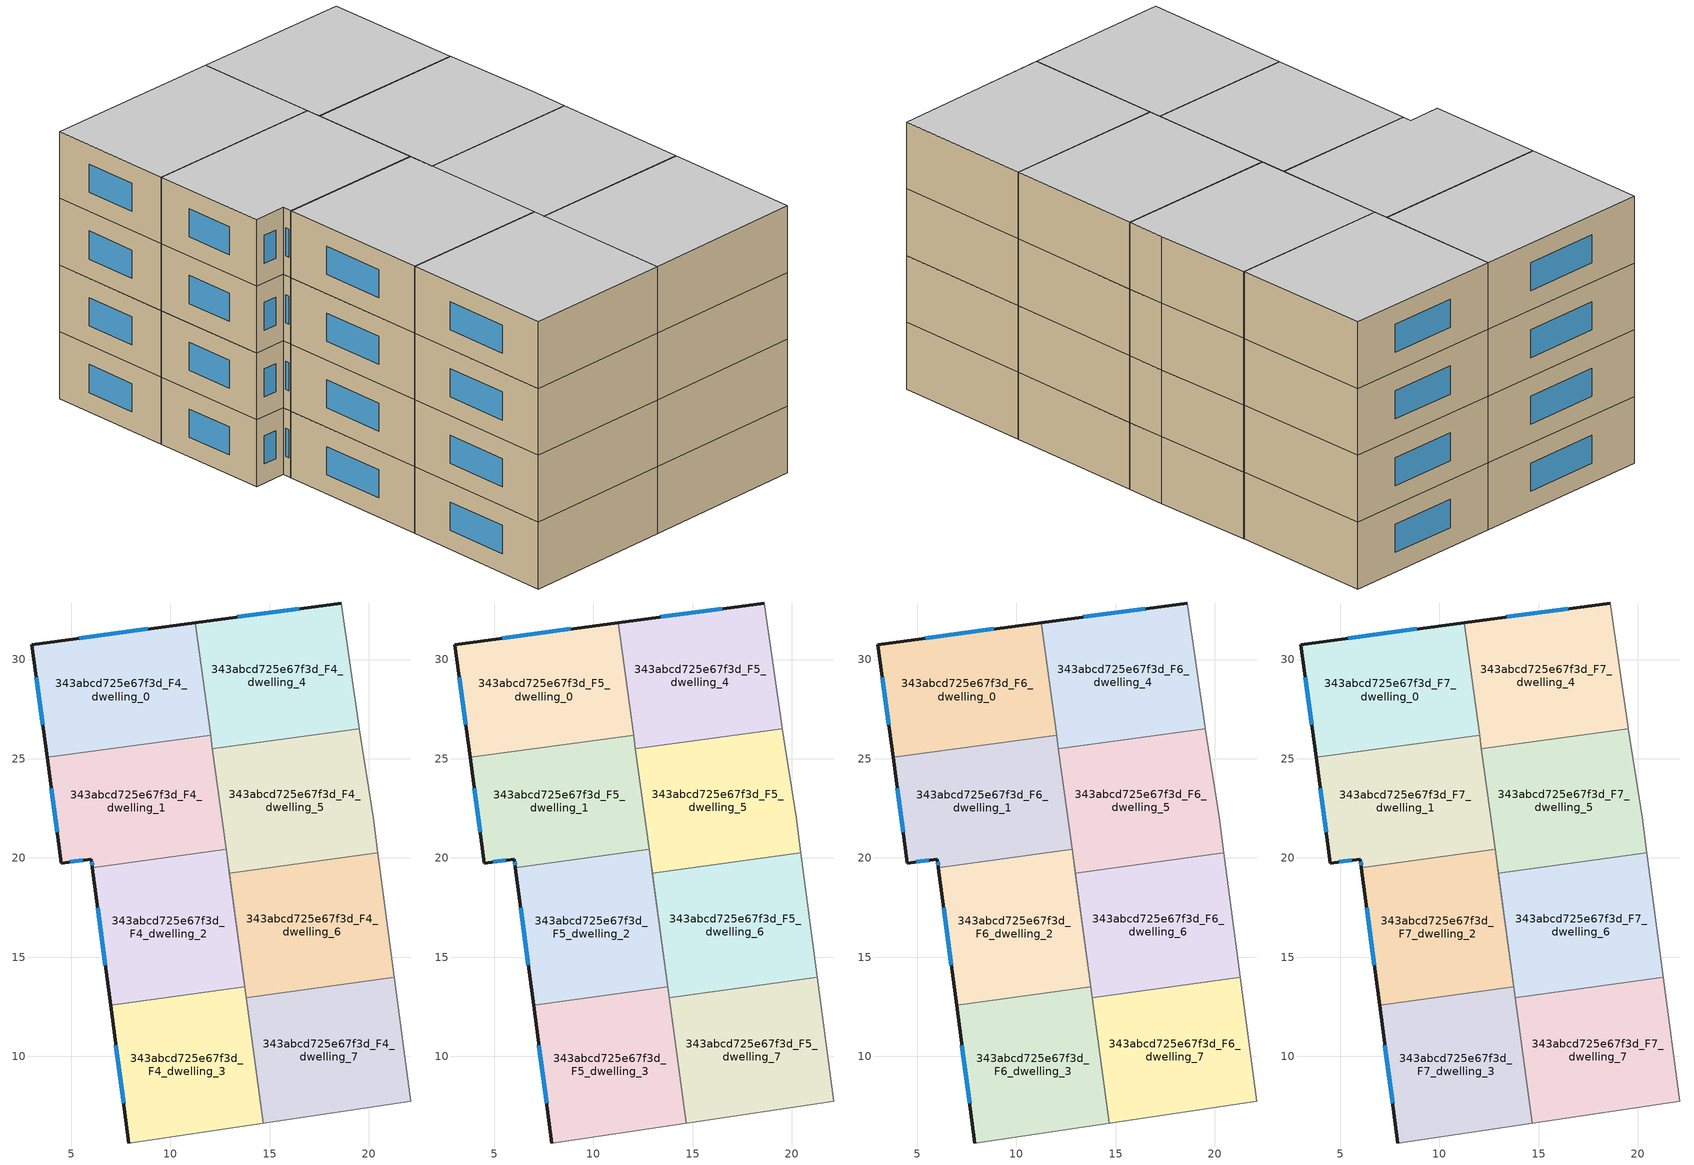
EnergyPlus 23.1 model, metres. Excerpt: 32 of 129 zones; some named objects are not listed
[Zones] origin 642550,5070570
343abcd725e67f3d_F4_dwelling_0
 floor to 343abcd725e67f3d_F3_dwelling_0 (EU_floor_Construction): 11.26,31.86 12.03,26.19 3.79,25.07 3.01,30.75 z12
 wall outside (EU_wall_Construction): 11.26,31.86 3.01,30.75 3.79,25.07 z12:15
 wall to 343abcd725e67f3d_F4_dwelling_1 (EU_wall_Construction): 3.79,25.07 12.03,26.19 z12:15
 wall to 343abcd725e67f3d_F4_dwelling_4 (EU_wall_Construction): 12.03,26.19 11.26,31.86 z12:15
 window (EU_Window_Construction): 8.87,31.54 5.41,31.08 / 3.24,29.11 3.56,26.72 z12.87:14.13
343abcd725e67f3d_F4_dwelling_1
 floor to 343abcd725e67f3d_F3_dwelling_1 (EU_floor_Construction): 12.03,26.19 12.82,20.43 6.07,19.51 6.01,19.95 4.51,19.75 3.79,25.07 z12
 wall outside (EU_wall_Construction): 3.79,25.07 4.51,19.75 6.01,19.95 6.07,19.51 z12:15
 wall to 343abcd725e67f3d_F4_dwelling_2 (EU_wall_Construction): 6.07,19.51 12.82,20.43 z12:15
 wall to 343abcd725e67f3d_F4_dwelling_5 (EU_wall_Construction): 12.82,20.43 12.13,25.51 z12:15
 wall to 343abcd725e67f3d_F4_dwelling_4 (EU_wall_Construction): 12.12,25.51 12.03,26.19 z12:15
 window (EU_Window_Construction): 4.95,19.8 5.58,19.89 / 4,23.53 4.3,21.29 / 6.03,19.82 6.05,19.64 z12.87:14.13
343abcd725e67f3d_F4_dwelling_2
 floor to 343abcd725e67f3d_F3_dwelling_2 (EU_floor_Construction): 12.82,20.43 13.76,13.5 6.99,12.58 6.07,19.51 z12
 wall outside (EU_wall_Construction): 6.07,19.51 6.99,12.58 z12:15
 wall adiabatic (EU_wall_Construction): 13.76,13.5 12.82,20.43 z12:15
 wall to 343abcd725e67f3d_F4_dwelling_3 (EU_wall_Construction): 6.99,12.58 13.76,13.5 z12:15
 window (EU_Window_Construction): 6.34,17.5 6.72,14.59 z12.87:14.13
343abcd725e67f3d_F4_dwelling_3
 floor to 343abcd725e67f3d_F3_dwelling_3 (EU_floor_Construction): 13.76,13.5 14.69,6.64 7.91,5.63 6.99,12.58 z12
 wall outside (EU_wall_Construction): 6.99,12.58 7.91,5.63 z12:15
 wall adiabatic (EU_wall_Construction): 7.91,5.63 14.69,6.64 13.76,13.5 z12:15
 window (EU_Window_Construction): 7.26,10.57 7.64,7.65 z12.87:14.13
343abcd725e67f3d_F4_dwelling_4
 floor to 343abcd725e67f3d_F3_dwelling_4 (EU_floor_Construction): 18.63,32.85 19.53,26.55 19.53,26.52 12.12,25.51 11.26,31.86 z12
 wall outside (EU_wall_Construction): 18.63,32.85 11.26,31.86 z12:15
 wall adiabatic (EU_wall_Construction): 19.53,26.52 19.53,26.55 18.63,32.85 z12:15
 wall to 343abcd725e67f3d_F4_dwelling_5 (EU_wall_Construction): 12.12,25.51 19.53,26.52 z12:15
 window (EU_Window_Construction): 16.49,32.57 13.4,32.15 z12.87:14.13
343abcd725e67f3d_F4_dwelling_5
 floor to 343abcd725e67f3d_F3_dwelling_5 (EU_floor_Construction): 19.53,26.52 20.22,22.04 20.46,20.25 12.98,19.23 12.12,25.51 z12
 wall adiabatic (EU_wall_Construction): 12.82,20.43 12.98,19.23 20.46,20.25 20.22,22.04 19.53,26.52 z12:15
343abcd725e67f3d_F4_dwelling_6
 floor to 343abcd725e67f3d_F3_dwelling_6 (EU_floor_Construction): 20.46,20.25 21.29,13.98 13.83,12.96 12.98,19.23 z12
 wall adiabatic (EU_wall_Construction): 21.29,13.98 20.46,20.25 12.98,19.23 13.83,12.96 z12:15
 wall to 343abcd725e67f3d_F4_dwelling_7 (EU_wall_Construction): 13.83,12.96 21.29,13.98 z12:15
343abcd725e67f3d_F4_dwelling_7
 floor to 343abcd725e67f3d_F3_dwelling_7 (EU_floor_Construction): 21.29,13.98 22.12,7.73 14.69,6.64 13.83,12.96 z12
 wall adiabatic (EU_wall_Construction): 13.83,12.96 14.69,6.64 22.12,7.73 21.29,13.98 z12:15
343abcd725e67f3d_F5_dwelling_0
 floor to 343abcd725e67f3d_F4_dwelling_0 (EU_floor_Construction): 11.26,31.86 12.03,26.19 3.79,25.07 3.01,30.75 z15
 wall outside (EU_wall_Construction): 11.26,31.86 3.01,30.75 3.79,25.07 z15:18
 wall to 343abcd725e67f3d_F5_dwelling_1 (EU_wall_Construction): 3.79,25.07 12.03,26.19 z15:18
 wall to 343abcd725e67f3d_F5_dwelling_4 (EU_wall_Construction): 12.03,26.19 11.26,31.86 z15:18
 window (EU_Window_Construction): 8.87,31.54 5.41,31.08 / 3.24,29.11 3.56,26.72 z15.87:17.13
343abcd725e67f3d_F5_dwelling_1
 floor to 343abcd725e67f3d_F4_dwelling_1 (EU_floor_Construction): 12.03,26.19 12.82,20.43 6.07,19.51 6.01,19.95 4.51,19.75 3.79,25.07 z15
 wall outside (EU_wall_Construction): 3.79,25.07 4.51,19.75 6.01,19.95 6.07,19.51 z15:18
 wall to 343abcd725e67f3d_F5_dwelling_2 (EU_wall_Construction): 6.07,19.51 12.82,20.43 z15:18
 wall to 343abcd725e67f3d_F5_dwelling_5 (EU_wall_Construction): 12.82,20.43 12.13,25.51 z15:18
 wall to 343abcd725e67f3d_F5_dwelling_4 (EU_wall_Construction): 12.12,25.51 12.03,26.19 z15:18
 window (EU_Window_Construction): 4.95,19.8 5.58,19.89 / 4,23.53 4.3,21.29 / 6.03,19.82 6.05,19.64 z15.87:17.13
343abcd725e67f3d_F5_dwelling_2
 floor to 343abcd725e67f3d_F4_dwelling_2 (EU_floor_Construction): 12.82,20.43 13.76,13.5 6.99,12.58 6.07,19.51 z15
 wall outside (EU_wall_Construction): 6.07,19.51 6.99,12.58 z15:18
 wall adiabatic (EU_wall_Construction): 13.76,13.5 12.82,20.43 z15:18
 wall to 343abcd725e67f3d_F5_dwelling_3 (EU_wall_Construction): 6.99,12.58 13.76,13.5 z15:18
 window (EU_Window_Construction): 6.34,17.5 6.72,14.59 z15.87:17.13
343abcd725e67f3d_F5_dwelling_3
 floor to 343abcd725e67f3d_F4_dwelling_3 (EU_floor_Construction): 13.76,13.5 14.69,6.64 7.91,5.63 6.99,12.58 z15
 wall outside (EU_wall_Construction): 6.99,12.58 7.91,5.63 z15:18
 wall adiabatic (EU_wall_Construction): 7.91,5.63 14.69,6.64 13.76,13.5 z15:18
 window (EU_Window_Construction): 7.26,10.57 7.64,7.65 z15.87:17.13
343abcd725e67f3d_F5_dwelling_4
 floor to 343abcd725e67f3d_F4_dwelling_4 (EU_floor_Construction): 18.63,32.85 19.53,26.55 19.53,26.52 12.12,25.51 11.26,31.86 z15
 wall outside (EU_wall_Construction): 18.63,32.85 11.26,31.86 z15:18
 wall adiabatic (EU_wall_Construction): 19.53,26.52 19.53,26.55 18.63,32.85 z15:18
 wall to 343abcd725e67f3d_F5_dwelling_5 (EU_wall_Construction): 12.12,25.51 19.53,26.52 z15:18
 window (EU_Window_Construction): 16.49,32.57 13.4,32.15 z15.87:17.13
343abcd725e67f3d_F5_dwelling_5
 floor to 343abcd725e67f3d_F4_dwelling_5 (EU_floor_Construction): 19.53,26.52 20.22,22.04 20.46,20.25 12.98,19.23 12.12,25.51 z15
 wall adiabatic (EU_wall_Construction): 12.82,20.43 12.98,19.23 20.46,20.25 20.22,22.04 19.53,26.52 z15:18
343abcd725e67f3d_F5_dwelling_6
 floor to 343abcd725e67f3d_F4_dwelling_6 (EU_floor_Construction): 20.46,20.25 21.29,13.98 13.83,12.96 12.98,19.23 z15
 wall adiabatic (EU_wall_Construction): 21.29,13.98 20.46,20.25 12.98,19.23 13.83,12.96 z15:18
 wall to 343abcd725e67f3d_F5_dwelling_7 (EU_wall_Construction): 13.83,12.96 21.29,13.98 z15:18
343abcd725e67f3d_F5_dwelling_7
 floor to 343abcd725e67f3d_F4_dwelling_7 (EU_floor_Construction): 21.29,13.98 22.12,7.73 14.69,6.64 13.83,12.96 z15
 wall adiabatic (EU_wall_Construction): 13.83,12.96 14.69,6.64 22.12,7.73 21.29,13.98 z15:18
343abcd725e67f3d_F6_dwelling_0
 floor to 343abcd725e67f3d_F5_dwelling_0 (EU_floor_Construction): 11.26,31.86 12.03,26.19 3.79,25.07 3.01,30.75 z18
 wall outside (EU_wall_Construction): 11.26,31.86 3.01,30.75 3.79,25.07 z18:21
 wall to 343abcd725e67f3d_F6_dwelling_1 (EU_wall_Construction): 3.79,25.07 12.03,26.19 z18:21
 wall to 343abcd725e67f3d_F6_dwelling_4 (EU_wall_Construction): 12.03,26.19 11.26,31.86 z18:21
 window (EU_Window_Construction): 8.87,31.54 5.41,31.08 / 3.24,29.11 3.56,26.72 z18.87:20.13
343abcd725e67f3d_F6_dwelling_1
 floor to 343abcd725e67f3d_F5_dwelling_1 (EU_floor_Construction): 12.03,26.19 12.82,20.43 6.07,19.51 6.01,19.95 4.51,19.75 3.79,25.07 z18
 wall outside (EU_wall_Construction): 3.79,25.07 4.51,19.75 6.01,19.95 6.07,19.51 z18:21
 wall to 343abcd725e67f3d_F6_dwelling_2 (EU_wall_Construction): 6.07,19.51 12.82,20.43 z18:21
 wall to 343abcd725e67f3d_F6_dwelling_5 (EU_wall_Construction): 12.82,20.43 12.13,25.51 z18:21
 wall to 343abcd725e67f3d_F6_dwelling_4 (EU_wall_Construction): 12.12,25.51 12.03,26.19 z18:21
 window (EU_Window_Construction): 4.95,19.8 5.58,19.89 / 4,23.53 4.3,21.29 / 6.03,19.82 6.05,19.64 z18.87:20.13
343abcd725e67f3d_F6_dwelling_2
 floor to 343abcd725e67f3d_F5_dwelling_2 (EU_floor_Construction): 12.82,20.43 13.76,13.5 6.99,12.58 6.07,19.51 z18
 wall outside (EU_wall_Construction): 6.07,19.51 6.99,12.58 z18:21
 wall adiabatic (EU_wall_Construction): 13.76,13.5 12.82,20.43 z18:21
 wall to 343abcd725e67f3d_F6_dwelling_3 (EU_wall_Construction): 6.99,12.58 13.76,13.5 z18:21
 window (EU_Window_Construction): 6.34,17.5 6.72,14.59 z18.87:20.13
343abcd725e67f3d_F6_dwelling_3
 floor to 343abcd725e67f3d_F5_dwelling_3 (EU_floor_Construction): 13.76,13.5 14.69,6.64 7.91,5.63 6.99,12.58 z18
 wall outside (EU_wall_Construction): 6.99,12.58 7.91,5.63 z18:21
 wall adiabatic (EU_wall_Construction): 7.91,5.63 14.69,6.64 13.76,13.5 z18:21
 window (EU_Window_Construction): 7.26,10.57 7.64,7.65 z18.87:20.13
343abcd725e67f3d_F6_dwelling_4
 floor to 343abcd725e67f3d_F5_dwelling_4 (EU_floor_Construction): 18.63,32.85 19.53,26.55 19.53,26.52 12.12,25.51 11.26,31.86 z18
 wall outside (EU_wall_Construction): 18.63,32.85 11.26,31.86 z18:21
 wall adiabatic (EU_wall_Construction): 19.53,26.52 19.53,26.55 18.63,32.85 z18:21
 wall to 343abcd725e67f3d_F6_dwelling_5 (EU_wall_Construction): 12.12,25.51 19.53,26.52 z18:21
 window (EU_Window_Construction): 16.49,32.57 13.4,32.15 z18.87:20.13
343abcd725e67f3d_F6_dwelling_5
 floor to 343abcd725e67f3d_F5_dwelling_5 (EU_floor_Construction): 19.53,26.52 20.22,22.04 20.46,20.25 12.98,19.23 12.12,25.51 z18
 wall adiabatic (EU_wall_Construction): 12.82,20.43 12.98,19.23 20.46,20.25 20.22,22.04 19.53,26.52 z18:21
343abcd725e67f3d_F6_dwelling_6
 floor to 343abcd725e67f3d_F5_dwelling_6 (EU_floor_Construction): 20.46,20.25 21.29,13.98 13.83,12.96 12.98,19.23 z18
 wall adiabatic (EU_wall_Construction): 21.29,13.98 20.46,20.25 12.98,19.23 13.83,12.96 z18:21
 wall to 343abcd725e67f3d_F6_dwelling_7 (EU_wall_Construction): 13.83,12.96 21.29,13.98 z18:21
343abcd725e67f3d_F6_dwelling_7
 floor to 343abcd725e67f3d_F5_dwelling_7 (EU_floor_Construction): 21.29,13.98 22.12,7.73 14.69,6.64 13.83,12.96 z18
 wall adiabatic (EU_wall_Construction): 13.83,12.96 14.69,6.64 22.12,7.73 21.29,13.98 z18:21
343abcd725e67f3d_F7_dwelling_0
 floor to 343abcd725e67f3d_F6_dwelling_0 (EU_floor_Construction): 11.26,31.86 12.03,26.19 3.79,25.07 3.01,30.75 z21
 wall outside (EU_wall_Construction): 11.26,31.86 3.01,30.75 3.79,25.07 z21:24
 wall to 343abcd725e67f3d_F7_dwelling_1 (EU_wall_Construction): 3.79,25.07 12.03,26.19 z21:24
 wall to 343abcd725e67f3d_F7_dwelling_4 (EU_wall_Construction): 12.03,26.19 11.26,31.86 z21:24
 window (EU_Window_Construction): 8.87,31.54 5.41,31.08 / 3.24,29.11 3.56,26.72 z21.87:23.13
 ceiling to 343abcd725e67f3d_F8_dwelling_0 (EU_floor_Construction): 12.03,26.19 11.26,31.86 3.01,30.75 3.79,25.07 z24
343abcd725e67f3d_F7_dwelling_1
 floor to 343abcd725e67f3d_F6_dwelling_1 (EU_floor_Construction): 12.03,26.19 12.82,20.43 6.07,19.51 6.01,19.95 4.51,19.75 3.79,25.07 z21
 wall outside (EU_wall_Construction): 3.79,25.07 4.51,19.75 6.01,19.95 6.07,19.51 z21:24
 wall to 343abcd725e67f3d_F7_dwelling_2 (EU_wall_Construction): 6.07,19.51 12.82,20.43 z21:24
 wall to 343abcd725e67f3d_F7_dwelling_5 (EU_wall_Construction): 12.82,20.43 12.13,25.51 z21:24
 wall to 343abcd725e67f3d_F7_dwelling_4 (EU_wall_Construction): 12.12,25.51 12.03,26.19 z21:24
 window (EU_Window_Construction): 4.95,19.8 5.58,19.89 / 4,23.53 4.3,21.29 / 6.03,19.82 6.05,19.64 z21.87:23.13
 ceiling to 343abcd725e67f3d_F8_dwelling_1 (EU_floor_Construction): 12.82,20.43 12.03,26.19 3.79,25.07 4.51,19.75 6.01,19.95 6.07,19.51 z24
343abcd725e67f3d_F7_dwelling_2
 floor to 343abcd725e67f3d_F6_dwelling_2 (EU_floor_Construction): 12.82,20.43 13.76,13.5 6.99,12.58 6.07,19.51 z21
 wall outside (EU_wall_Construction): 6.07,19.51 6.99,12.58 z21:24
 wall adiabatic (EU_wall_Construction): 13.76,13.5 12.82,20.43 z21:24
 wall to 343abcd725e67f3d_F7_dwelling_3 (EU_wall_Construction): 6.99,12.58 13.76,13.5 z21:24
 window (EU_Window_Construction): 6.34,17.5 6.72,14.59 z21.87:23.13
 ceiling to 343abcd725e67f3d_F8_dwelling_2 (EU_floor_Construction): 13.76,13.5 12.82,20.43 6.07,19.51 6.99,12.58 z24
343abcd725e67f3d_F7_dwelling_3
 floor to 343abcd725e67f3d_F6_dwelling_3 (EU_floor_Construction): 13.76,13.5 14.69,6.64 7.91,5.63 6.99,12.58 z21
 wall outside (EU_wall_Construction): 6.99,12.58 7.91,5.63 z21:24
 wall adiabatic (EU_wall_Construction): 7.91,5.63 14.69,6.64 13.76,13.5 z21:24
 window (EU_Window_Construction): 7.26,10.57 7.64,7.65 z21.87:23.13
 ceiling to 343abcd725e67f3d_F8_dwelling_3 (EU_floor_Construction): 14.69,6.64 13.76,13.5 6.99,12.58 7.91,5.63 z24
343abcd725e67f3d_F7_dwelling_4
 floor to 343abcd725e67f3d_F6_dwelling_4 (EU_floor_Construction): 18.63,32.85 19.53,26.55 19.53,26.52 12.12,25.51 11.26,31.86 z21
 wall outside (EU_wall_Construction): 18.63,32.85 11.26,31.86 z21:24
 wall adiabatic (EU_wall_Construction): 19.53,26.52 19.53,26.55 18.63,32.85 z21:24
 wall to 343abcd725e67f3d_F7_dwelling_5 (EU_wall_Construction): 12.12,25.51 19.53,26.52 z21:24
 window (EU_Window_Construction): 16.49,32.57 13.4,32.15 z21.87:23.13
 ceiling to 343abcd725e67f3d_F8_dwelling_4 (EU_floor_Construction): 19.53,26.52 19.53,26.55 18.63,32.85 11.26,31.86 12.12,25.51 z24
343abcd725e67f3d_F7_dwelling_5
 floor to 343abcd725e67f3d_F6_dwelling_5 (EU_floor_Construction): 19.53,26.52 20.22,22.04 20.46,20.25 12.98,19.23 12.12,25.51 z21
 wall adiabatic (EU_wall_Construction): 12.82,20.43 12.98,19.23 20.46,20.25 20.22,22.04 19.53,26.52 z21:24
 ceiling to 343abcd725e67f3d_F8_dwelling_5 (EU_floor_Construction): 20.46,20.25 20.22,22.04 19.53,26.52 12.12,25.51 12.98,19.23 z24
343abcd725e67f3d_F7_dwelling_6
 floor to 343abcd725e67f3d_F6_dwelling_6 (EU_floor_Construction): 20.46,20.25 21.29,13.98 13.83,12.96 12.98,19.23 z21
 wall adiabatic (EU_wall_Construction): 21.29,13.98 20.46,20.25 12.98,19.23 13.83,12.96 z21:24
 wall to 343abcd725e67f3d_F7_dwelling_7 (EU_wall_Construction): 13.83,12.96 21.29,13.98 z21:24
 ceiling to 343abcd725e67f3d_F8_dwelling_6 (EU_floor_Construction): 21.29,13.98 20.46,20.25 12.98,19.23 13.83,12.96 z24
343abcd725e67f3d_F7_dwelling_7
 floor to 343abcd725e67f3d_F6_dwelling_7 (EU_floor_Construction): 21.29,13.98 22.12,7.73 14.69,6.64 13.83,12.96 z21
 wall adiabatic (EU_wall_Construction): 13.83,12.96 14.69,6.64 22.12,7.73 21.29,13.98 z21:24
 ceiling to 343abcd725e67f3d_F8_dwelling_7 (EU_floor_Construction): 22.12,7.73 21.29,13.98 13.83,12.96 14.69,6.64 z24
[Building]
EU S2 Campaign: North Axis=0; Terrain=City; Solar Distribution=FullExterior
[Site:Location]
Lyon-Bron: Latitude=45.75; Longitude=5; Time Zone=1; Elevation=198
[SizingPeriod:WeatherFileDays]
AnnualSizingPeriod: Begin Month=1; Begin Day of Month=1; End Month=12; End Day of Month=31; Day of Week for Start Day=Monday; Use Weather File Daylight Saving Period=No; Use Weather File Rain and Snow Indicators=No
[MATERIAL]
EU_InternalMass_Material: Roughness=MediumRough; Thickness=0.1; Conductivity=1; Density=1800; Specific Heat=900; Thermal Absorptance=0.9; Solar Absorptance=0.7; Visible Absorptance=0.7
[MATERIAL:NOMASS] Roughness=MediumRough; Thermal Absorptance=0.9; Solar Absorptance=0.7; Visible Absorptance=0.7
Name | Thermal Resistance
EU_wall_NoMass | 1.15691
EU_floor_NoMass | 1.78277
[WINDOWMATERIAL:SIMPLEGLAZINGSYSTEM]
EU_Window_SimpleGlazing: UFactor=2.71266; Solar Heat Gain Coefficient=0.75; Visible Transmittance=0.75
[CONSTRUCTION]
EU_wall_Construction: EU_wall_NoMass
EU_floor_Construction: EU_floor_NoMass
EU_Window_Construction: EU_Window_SimpleGlazing
EU_InternalMass_Construction: EU_InternalMass_Material
[ZONE] Type=1; Multiplier=1; Ceiling Height=autocalculate; Floor Area=autocalculate; Part of Total Floor Area=Yes
Name | Volume
343abcd725e67f3d_F4_dwelling_0; 343abcd725e67f3d_F5_dwelling_0; 343abcd725e67f3d_F6_dwelling_0; 343abcd725e67f3d_F7_dwelling_0 | 143.096
343abcd725e67f3d_F4_dwelling_1; 343abcd725e67f3d_F5_dwelling_1; 343abcd725e67f3d_F6_dwelling_1; 343abcd725e67f3d_F7_dwelling_1 | 143.076
343abcd725e67f3d_F4_dwelling_2; 343abcd725e67f3d_F5_dwelling_2; 343abcd725e67f3d_F6_dwelling_2; 343abcd725e67f3d_F7_dwelling_2; 343abcd725e67f3d_F4_dwelling_6; 343abcd725e67f3d_F5_dwelling_6; 343abcd725e67f3d_F6_dwelling_6; 343abcd725e67f3d_F7_dwelling_6 | 143.109
343abcd725e67f3d_F4_dwelling_3; 343abcd725e67f3d_F5_dwelling_3; 343abcd725e67f3d_F6_dwelling_3; 343abcd725e67f3d_F7_dwelling_3 | 143.093
343abcd725e67f3d_F4_dwelling_4; 343abcd725e67f3d_F5_dwelling_4; 343abcd725e67f3d_F6_dwelling_4; 343abcd725e67f3d_F7_dwelling_4 | 143.095
343abcd725e67f3d_F4_dwelling_5; 343abcd725e67f3d_F5_dwelling_5; 343abcd725e67f3d_F6_dwelling_5; 343abcd725e67f3d_F7_dwelling_5 | 143.09
343abcd725e67f3d_F4_dwelling_7; 343abcd725e67f3d_F5_dwelling_7; 343abcd725e67f3d_F6_dwelling_7; 343abcd725e67f3d_F7_dwelling_7 | 143.078
[INTERNALMASS] Construction=EU_InternalMass_Construction
Name | Zone or ZoneList | Surface Area
343abcd725e67f3d_F4_dwelling_0_EU_InternalMass | 343abcd725e67f3d_F4_dwelling_0 | 47.6992
343abcd725e67f3d_F4_dwelling_1_EU_InternalMass | 343abcd725e67f3d_F4_dwelling_1 | 47.6919
343abcd725e67f3d_F4_dwelling_2_EU_InternalMass | 343abcd725e67f3d_F4_dwelling_2 | 47.7031
343abcd725e67f3d_F4_dwelling_3_EU_InternalMass | 343abcd725e67f3d_F4_dwelling_3 | 47.6977
343abcd725e67f3d_F4_dwelling_4_EU_InternalMass | 343abcd725e67f3d_F4_dwelling_4 | 47.6985
343abcd725e67f3d_F4_dwelling_5_EU_InternalMass | 343abcd725e67f3d_F4_dwelling_5 | 47.6962
343abcd725e67f3d_F4_dwelling_6_EU_InternalMass | 343abcd725e67f3d_F4_dwelling_6 | 47.7028
343abcd725e67f3d_F4_dwelling_7_EU_InternalMass | 343abcd725e67f3d_F4_dwelling_7 | 47.6924
343abcd725e67f3d_F5_dwelling_0_EU_InternalMass | 343abcd725e67f3d_F5_dwelling_0 | 47.6992
343abcd725e67f3d_F5_dwelling_1_EU_InternalMass | 343abcd725e67f3d_F5_dwelling_1 | 47.6919
343abcd725e67f3d_F5_dwelling_2_EU_InternalMass | 343abcd725e67f3d_F5_dwelling_2 | 47.7031
343abcd725e67f3d_F5_dwelling_3_EU_InternalMass | 343abcd725e67f3d_F5_dwelling_3 | 47.6977
343abcd725e67f3d_F5_dwelling_4_EU_InternalMass | 343abcd725e67f3d_F5_dwelling_4 | 47.6985
343abcd725e67f3d_F5_dwelling_5_EU_InternalMass | 343abcd725e67f3d_F5_dwelling_5 | 47.6962
343abcd725e67f3d_F5_dwelling_6_EU_InternalMass | 343abcd725e67f3d_F5_dwelling_6 | 47.7028
343abcd725e67f3d_F5_dwelling_7_EU_InternalMass | 343abcd725e67f3d_F5_dwelling_7 | 47.6924
343abcd725e67f3d_F6_dwelling_0_EU_InternalMass | 343abcd725e67f3d_F6_dwelling_0 | 47.6992
343abcd725e67f3d_F6_dwelling_1_EU_InternalMass | 343abcd725e67f3d_F6_dwelling_1 | 47.6919
343abcd725e67f3d_F6_dwelling_2_EU_InternalMass | 343abcd725e67f3d_F6_dwelling_2 | 47.7031
343abcd725e67f3d_F6_dwelling_3_EU_InternalMass | 343abcd725e67f3d_F6_dwelling_3 | 47.6977
343abcd725e67f3d_F6_dwelling_4_EU_InternalMass | 343abcd725e67f3d_F6_dwelling_4 | 47.6985
343abcd725e67f3d_F6_dwelling_5_EU_InternalMass | 343abcd725e67f3d_F6_dwelling_5 | 47.6962
343abcd725e67f3d_F6_dwelling_6_EU_InternalMass | 343abcd725e67f3d_F6_dwelling_6 | 47.7028
343abcd725e67f3d_F6_dwelling_7_EU_InternalMass | 343abcd725e67f3d_F6_dwelling_7 | 47.6924
343abcd725e67f3d_F7_dwelling_0_EU_InternalMass | 343abcd725e67f3d_F7_dwelling_0 | 47.6992
343abcd725e67f3d_F7_dwelling_1_EU_InternalMass | 343abcd725e67f3d_F7_dwelling_1 | 47.6919
343abcd725e67f3d_F7_dwelling_2_EU_InternalMass | 343abcd725e67f3d_F7_dwelling_2 | 47.7031
343abcd725e67f3d_F7_dwelling_3_EU_InternalMass | 343abcd725e67f3d_F7_dwelling_3 | 47.6977
343abcd725e67f3d_F7_dwelling_4_EU_InternalMass | 343abcd725e67f3d_F7_dwelling_4 | 47.6985
343abcd725e67f3d_F7_dwelling_5_EU_InternalMass | 343abcd725e67f3d_F7_dwelling_5 | 47.6962
343abcd725e67f3d_F7_dwelling_6_EU_InternalMass | 343abcd725e67f3d_F7_dwelling_6 | 47.7028
343abcd725e67f3d_F7_dwelling_7_EU_InternalMass | 343abcd725e67f3d_F7_dwelling_7 | 47.6924
[OTHEREQUIPMENT] Fuel Type=Electricity; Design Level Calculation Method=Watts/Area; Power per Zone Floor Area=1; Fraction Latent=0; Fraction Radiant=0; Fraction Lost=0; Carbon Dioxide Generation Rate=0; EndUse Subcategory=EU_Step8_InternalGains
Name | Zone or ZoneList or Space or SpaceList | Schedule
EU_Step8_InternalGain_343abcd725e67f3d_F4_dwelling_0_f000 | 343abcd725e67f3d_F4_dwelling_0 | EU_Step8_GainSchedule_343abcd725e67f3d_F4_dwelling_0_f000
EU_Step8_InternalGain_343abcd725e67f3d_F4_dwelling_1_f000 | 343abcd725e67f3d_F4_dwelling_1 | EU_Step8_GainSchedule_343abcd725e67f3d_F4_dwelling_1_f000
EU_Step8_InternalGain_343abcd725e67f3d_F4_dwelling_2_f000 | 343abcd725e67f3d_F4_dwelling_2 | EU_Step8_GainSchedule_343abcd725e67f3d_F4_dwelling_2_f000
EU_Step8_InternalGain_343abcd725e67f3d_F4_dwelling_3_f000 | 343abcd725e67f3d_F4_dwelling_3 | EU_Step8_GainSchedule_343abcd725e67f3d_F4_dwelling_3_f000
EU_Step8_InternalGain_343abcd725e67f3d_F4_dwelling_4_f000 | 343abcd725e67f3d_F4_dwelling_4 | EU_Step8_GainSchedule_343abcd725e67f3d_F4_dwelling_4_f000
EU_Step8_InternalGain_343abcd725e67f3d_F4_dwelling_5_f000 | 343abcd725e67f3d_F4_dwelling_5 | EU_Step8_GainSchedule_343abcd725e67f3d_F4_dwelling_5_f000
EU_Step8_InternalGain_343abcd725e67f3d_F4_dwelling_6_f000 | 343abcd725e67f3d_F4_dwelling_6 | EU_Step8_GainSchedule_343abcd725e67f3d_F4_dwelling_6_f000
EU_Step8_InternalGain_343abcd725e67f3d_F4_dwelling_7_f000 | 343abcd725e67f3d_F4_dwelling_7 | EU_Step8_GainSchedule_343abcd725e67f3d_F4_dwelling_7_f000
EU_Step8_InternalGain_343abcd725e67f3d_F5_dwelling_0_f000 | 343abcd725e67f3d_F5_dwelling_0 | EU_Step8_GainSchedule_343abcd725e67f3d_F5_dwelling_0_f000
EU_Step8_InternalGain_343abcd725e67f3d_F5_dwelling_1_f000 | 343abcd725e67f3d_F5_dwelling_1 | EU_Step8_GainSchedule_343abcd725e67f3d_F5_dwelling_1_f000
EU_Step8_InternalGain_343abcd725e67f3d_F5_dwelling_2_f000 | 343abcd725e67f3d_F5_dwelling_2 | EU_Step8_GainSchedule_343abcd725e67f3d_F5_dwelling_2_f000
EU_Step8_InternalGain_343abcd725e67f3d_F5_dwelling_3_f000 | 343abcd725e67f3d_F5_dwelling_3 | EU_Step8_GainSchedule_343abcd725e67f3d_F5_dwelling_3_f000
EU_Step8_InternalGain_343abcd725e67f3d_F5_dwelling_4_f000 | 343abcd725e67f3d_F5_dwelling_4 | EU_Step8_GainSchedule_343abcd725e67f3d_F5_dwelling_4_f000
EU_Step8_InternalGain_343abcd725e67f3d_F5_dwelling_5_f000 | 343abcd725e67f3d_F5_dwelling_5 | EU_Step8_GainSchedule_343abcd725e67f3d_F5_dwelling_5_f000
EU_Step8_InternalGain_343abcd725e67f3d_F5_dwelling_6_f000 | 343abcd725e67f3d_F5_dwelling_6 | EU_Step8_GainSchedule_343abcd725e67f3d_F5_dwelling_6_f000
EU_Step8_InternalGain_343abcd725e67f3d_F5_dwelling_7_f000 | 343abcd725e67f3d_F5_dwelling_7 | EU_Step8_GainSchedule_343abcd725e67f3d_F5_dwelling_7_f000
EU_Step8_InternalGain_343abcd725e67f3d_F6_dwelling_0_f000 | 343abcd725e67f3d_F6_dwelling_0 | EU_Step8_GainSchedule_343abcd725e67f3d_F6_dwelling_0_f000
EU_Step8_InternalGain_343abcd725e67f3d_F6_dwelling_1_f000 | 343abcd725e67f3d_F6_dwelling_1 | EU_Step8_GainSchedule_343abcd725e67f3d_F6_dwelling_1_f000
EU_Step8_InternalGain_343abcd725e67f3d_F6_dwelling_2_f000 | 343abcd725e67f3d_F6_dwelling_2 | EU_Step8_GainSchedule_343abcd725e67f3d_F6_dwelling_2_f000
EU_Step8_InternalGain_343abcd725e67f3d_F6_dwelling_3_f000 | 343abcd725e67f3d_F6_dwelling_3 | EU_Step8_GainSchedule_343abcd725e67f3d_F6_dwelling_3_f000
EU_Step8_InternalGain_343abcd725e67f3d_F6_dwelling_4_f000 | 343abcd725e67f3d_F6_dwelling_4 | EU_Step8_GainSchedule_343abcd725e67f3d_F6_dwelling_4_f000
EU_Step8_InternalGain_343abcd725e67f3d_F6_dwelling_5_f000 | 343abcd725e67f3d_F6_dwelling_5 | EU_Step8_GainSchedule_343abcd725e67f3d_F6_dwelling_5_f000
EU_Step8_InternalGain_343abcd725e67f3d_F6_dwelling_6_f000 | 343abcd725e67f3d_F6_dwelling_6 | EU_Step8_GainSchedule_343abcd725e67f3d_F6_dwelling_6_f000
EU_Step8_InternalGain_343abcd725e67f3d_F6_dwelling_7_f000 | 343abcd725e67f3d_F6_dwelling_7 | EU_Step8_GainSchedule_343abcd725e67f3d_F6_dwelling_7_f000
EU_Step8_InternalGain_343abcd725e67f3d_F7_dwelling_0_f000 | 343abcd725e67f3d_F7_dwelling_0 | EU_Step8_GainSchedule_343abcd725e67f3d_F7_dwelling_0_f000
EU_Step8_InternalGain_343abcd725e67f3d_F7_dwelling_1_f000 | 343abcd725e67f3d_F7_dwelling_1 | EU_Step8_GainSchedule_343abcd725e67f3d_F7_dwelling_1_f000
EU_Step8_InternalGain_343abcd725e67f3d_F7_dwelling_2_f000 | 343abcd725e67f3d_F7_dwelling_2 | EU_Step8_GainSchedule_343abcd725e67f3d_F7_dwelling_2_f000
EU_Step8_InternalGain_343abcd725e67f3d_F7_dwelling_3_f000 | 343abcd725e67f3d_F7_dwelling_3 | EU_Step8_GainSchedule_343abcd725e67f3d_F7_dwelling_3_f000
EU_Step8_InternalGain_343abcd725e67f3d_F7_dwelling_4_f000 | 343abcd725e67f3d_F7_dwelling_4 | EU_Step8_GainSchedule_343abcd725e67f3d_F7_dwelling_4_f000
EU_Step8_InternalGain_343abcd725e67f3d_F7_dwelling_5_f000 | 343abcd725e67f3d_F7_dwelling_5 | EU_Step8_GainSchedule_343abcd725e67f3d_F7_dwelling_5_f000
EU_Step8_InternalGain_343abcd725e67f3d_F7_dwelling_6_f000 | 343abcd725e67f3d_F7_dwelling_6 | EU_Step8_GainSchedule_343abcd725e67f3d_F7_dwelling_6_f000
EU_Step8_InternalGain_343abcd725e67f3d_F7_dwelling_7_f000 | 343abcd725e67f3d_F7_dwelling_7 | EU_Step8_GainSchedule_343abcd725e67f3d_F7_dwelling_7_f000
[ZONEVENTILATION:DESIGNFLOWRATE] Schedule=EU_AlwaysOn; Design Flow Rate Calculation Method=AirChanges/Hour; Air Changes per Hour=0.551728; Ventilation Type=Natural; Fan Pressure Rise=0; Fan Total Efficiency=1; Constant Term Coefficient=1; Temperature Term Coefficient=0; Velocity Term Coefficient=0; Velocity Squared Term Coefficient=0; Minimum Indoor Temperature=-100; Maximum Indoor Temperature=100; Delta Temperature=-100; Minimum Outdoor Temperature=-100; Maximum Outdoor Temperature=100; Maximum Wind Speed=40
Name | Zone or ZoneList or Space or SpaceList
EU_ConstantAir_343abcd725e67f3d_F4_dwelling_0 | 343abcd725e67f3d_F4_dwelling_0
EU_ConstantAir_343abcd725e67f3d_F4_dwelling_1 | 343abcd725e67f3d_F4_dwelling_1
EU_ConstantAir_343abcd725e67f3d_F4_dwelling_2 | 343abcd725e67f3d_F4_dwelling_2
EU_ConstantAir_343abcd725e67f3d_F4_dwelling_3 | 343abcd725e67f3d_F4_dwelling_3
EU_ConstantAir_343abcd725e67f3d_F4_dwelling_4 | 343abcd725e67f3d_F4_dwelling_4
EU_ConstantAir_343abcd725e67f3d_F4_dwelling_5 | 343abcd725e67f3d_F4_dwelling_5
EU_ConstantAir_343abcd725e67f3d_F4_dwelling_6 | 343abcd725e67f3d_F4_dwelling_6
EU_ConstantAir_343abcd725e67f3d_F4_dwelling_7 | 343abcd725e67f3d_F4_dwelling_7
EU_ConstantAir_343abcd725e67f3d_F5_dwelling_0 | 343abcd725e67f3d_F5_dwelling_0
EU_ConstantAir_343abcd725e67f3d_F5_dwelling_1 | 343abcd725e67f3d_F5_dwelling_1
EU_ConstantAir_343abcd725e67f3d_F5_dwelling_2 | 343abcd725e67f3d_F5_dwelling_2
EU_ConstantAir_343abcd725e67f3d_F5_dwelling_3 | 343abcd725e67f3d_F5_dwelling_3
EU_ConstantAir_343abcd725e67f3d_F5_dwelling_4 | 343abcd725e67f3d_F5_dwelling_4
EU_ConstantAir_343abcd725e67f3d_F5_dwelling_5 | 343abcd725e67f3d_F5_dwelling_5
EU_ConstantAir_343abcd725e67f3d_F5_dwelling_6 | 343abcd725e67f3d_F5_dwelling_6
EU_ConstantAir_343abcd725e67f3d_F5_dwelling_7 | 343abcd725e67f3d_F5_dwelling_7
EU_ConstantAir_343abcd725e67f3d_F6_dwelling_0 | 343abcd725e67f3d_F6_dwelling_0
EU_ConstantAir_343abcd725e67f3d_F6_dwelling_1 | 343abcd725e67f3d_F6_dwelling_1
EU_ConstantAir_343abcd725e67f3d_F6_dwelling_2 | 343abcd725e67f3d_F6_dwelling_2
EU_ConstantAir_343abcd725e67f3d_F6_dwelling_3 | 343abcd725e67f3d_F6_dwelling_3
EU_ConstantAir_343abcd725e67f3d_F6_dwelling_4 | 343abcd725e67f3d_F6_dwelling_4
EU_ConstantAir_343abcd725e67f3d_F6_dwelling_5 | 343abcd725e67f3d_F6_dwelling_5
EU_ConstantAir_343abcd725e67f3d_F6_dwelling_6 | 343abcd725e67f3d_F6_dwelling_6
EU_ConstantAir_343abcd725e67f3d_F6_dwelling_7 | 343abcd725e67f3d_F6_dwelling_7
EU_ConstantAir_343abcd725e67f3d_F7_dwelling_0 | 343abcd725e67f3d_F7_dwelling_0
EU_ConstantAir_343abcd725e67f3d_F7_dwelling_1 | 343abcd725e67f3d_F7_dwelling_1
EU_ConstantAir_343abcd725e67f3d_F7_dwelling_2 | 343abcd725e67f3d_F7_dwelling_2
EU_ConstantAir_343abcd725e67f3d_F7_dwelling_3 | 343abcd725e67f3d_F7_dwelling_3
EU_ConstantAir_343abcd725e67f3d_F7_dwelling_4 | 343abcd725e67f3d_F7_dwelling_4
EU_ConstantAir_343abcd725e67f3d_F7_dwelling_5 | 343abcd725e67f3d_F7_dwelling_5
EU_ConstantAir_343abcd725e67f3d_F7_dwelling_6 | 343abcd725e67f3d_F7_dwelling_6
EU_ConstantAir_343abcd725e67f3d_F7_dwelling_7 | 343abcd725e67f3d_F7_dwelling_7
[HVACTEMPLATE:THERMOSTAT] Constant Heating Setpoint=20; Constant Cooling Setpoint=50
EU_HeatOnly_343abcd725e67f3d_F11_dwelling_5; EU_HeatOnly_343abcd725e67f3d_F11_dwelling_6; EU_HeatOnly_343abcd725e67f3d_F11_dwelling_7; EU_HeatOnly_343abcd725e67f3d_F12_dwelling_0; EU_HeatOnly_343abcd725e67f3d_F12_dwelling_1; EU_HeatOnly_343abcd725e67f3d_F12_dwelling_2; EU_HeatOnly_343abcd725e67f3d_F12_dwelling_3; EU_HeatOnly_343abcd725e67f3d_F12_dwelling_4; EU_HeatOnly_343abcd725e67f3d_F12_dwelling_5; EU_HeatOnly_343abcd725e67f3d_F12_dwelling_6; EU_HeatOnly_343abcd725e67f3d_F12_dwelling_7; EU_HeatOnly_343abcd725e67f3d_F13_dwelling_0; EU_HeatOnly_343abcd725e67f3d_F13_dwelling_1; EU_HeatOnly_343abcd725e67f3d_F13_dwelling_2; EU_HeatOnly_343abcd725e67f3d_F13_dwelling_3; EU_HeatOnly_343abcd725e67f3d_F13_dwelling_4; EU_HeatOnly_343abcd725e67f3d_F13_dwelling_5; EU_HeatOnly_343abcd725e67f3d_F13_dwelling_6; EU_HeatOnly_343abcd725e67f3d_F13_dwelling_7; EU_HeatOnly_343abcd725e67f3d_F14_dwelling_0; EU_HeatOnly_343abcd725e67f3d_F14_dwelling_1; EU_HeatOnly_343abcd725e67f3d_F14_dwelling_2; EU_HeatOnly_343abcd725e67f3d_F14_dwelling_3; EU_HeatOnly_343abcd725e67f3d_F14_dwelling_4; EU_HeatOnly_343abcd725e67f3d_F14_dwelling_5; EU_HeatOnly_343abcd725e67f3d_F14_dwelling_6; EU_HeatOnly_343abcd725e67f3d_F14_dwelling_7; EU_HeatOnly_343abcd725e67f3d_F15_dwelling_0; EU_HeatOnly_343abcd725e67f3d_F15_dwelling_1; EU_HeatOnly_343abcd725e67f3d_F15_dwelling_2; EU_HeatOnly_343abcd725e67f3d_F15_dwelling_3; EU_HeatOnly_343abcd725e67f3d_F15_dwelling_4; EU_HeatOnly_343abcd725e67f3d_F15_dwelling_5; EU_HeatOnly_343abcd725e67f3d_F15_dwelling_6; EU_HeatOnly_343abcd725e67f3d_F15_dwelling_7
[HVACTEMPLATE:ZONE:IDEALLOADSAIRSYSTEM] System Availability Schedule=EU_AlwaysOn; Maximum Heating Supply Air Temperature=50; Minimum Cooling Supply Air Temperature=13; Maximum Heating Supply Air Humidity Ratio=0.0156; Minimum Cooling Supply Air Humidity Ratio=0.0077; Heating Limit=NoLimit; Cooling Limit=NoLimit; Heating Availability Schedule=EU_AlwaysOn; Cooling Availability Schedule=EU_CoolingOff; Dehumidification Control Type=ConstantSensibleHeatRatio; Cooling Sensible Heat Ratio=0.7; Dehumidification Setpoint=60; Humidification Control Type=None; Humidification Setpoint=30; Outdoor Air Method=None; Outdoor Air Flow Rate per Person=0.00944; Outdoor Air Flow Rate per Zone Floor Area=0; Outdoor Air Flow Rate per Zone=0; Demand Controlled Ventilation Type=None; Outdoor Air Economizer Type=NoEconomizer; Heat Recovery Type=None; Sensible Heat Recovery Effectiveness=0.7; Latent Heat Recovery Effectiveness=0.65
Name | Template Thermostat
343abcd725e67f3d_F4_dwelling_0 | EU_HeatOnly_343abcd725e67f3d_F4_dwelling_0
343abcd725e67f3d_F4_dwelling_1 | EU_HeatOnly_343abcd725e67f3d_F4_dwelling_1
343abcd725e67f3d_F4_dwelling_2 | EU_HeatOnly_343abcd725e67f3d_F4_dwelling_2
343abcd725e67f3d_F4_dwelling_3 | EU_HeatOnly_343abcd725e67f3d_F4_dwelling_3
343abcd725e67f3d_F4_dwelling_4 | EU_HeatOnly_343abcd725e67f3d_F4_dwelling_4
343abcd725e67f3d_F4_dwelling_5 | EU_HeatOnly_343abcd725e67f3d_F4_dwelling_5
343abcd725e67f3d_F4_dwelling_6 | EU_HeatOnly_343abcd725e67f3d_F4_dwelling_6
343abcd725e67f3d_F4_dwelling_7 | EU_HeatOnly_343abcd725e67f3d_F4_dwelling_7
343abcd725e67f3d_F5_dwelling_0 | EU_HeatOnly_343abcd725e67f3d_F5_dwelling_0
343abcd725e67f3d_F5_dwelling_1 | EU_HeatOnly_343abcd725e67f3d_F5_dwelling_1
343abcd725e67f3d_F5_dwelling_2 | EU_HeatOnly_343abcd725e67f3d_F5_dwelling_2
343abcd725e67f3d_F5_dwelling_3 | EU_HeatOnly_343abcd725e67f3d_F5_dwelling_3
343abcd725e67f3d_F5_dwelling_4 | EU_HeatOnly_343abcd725e67f3d_F5_dwelling_4
343abcd725e67f3d_F5_dwelling_5 | EU_HeatOnly_343abcd725e67f3d_F5_dwelling_5
343abcd725e67f3d_F5_dwelling_6 | EU_HeatOnly_343abcd725e67f3d_F5_dwelling_6
343abcd725e67f3d_F5_dwelling_7 | EU_HeatOnly_343abcd725e67f3d_F5_dwelling_7
343abcd725e67f3d_F6_dwelling_0 | EU_HeatOnly_343abcd725e67f3d_F6_dwelling_0
343abcd725e67f3d_F6_dwelling_1 | EU_HeatOnly_343abcd725e67f3d_F6_dwelling_1
343abcd725e67f3d_F6_dwelling_2 | EU_HeatOnly_343abcd725e67f3d_F6_dwelling_2
343abcd725e67f3d_F6_dwelling_3 | EU_HeatOnly_343abcd725e67f3d_F6_dwelling_3
343abcd725e67f3d_F6_dwelling_4 | EU_HeatOnly_343abcd725e67f3d_F6_dwelling_4
343abcd725e67f3d_F6_dwelling_5 | EU_HeatOnly_343abcd725e67f3d_F6_dwelling_5
343abcd725e67f3d_F6_dwelling_6 | EU_HeatOnly_343abcd725e67f3d_F6_dwelling_6
343abcd725e67f3d_F6_dwelling_7 | EU_HeatOnly_343abcd725e67f3d_F6_dwelling_7
343abcd725e67f3d_F7_dwelling_0 | EU_HeatOnly_343abcd725e67f3d_F7_dwelling_0
343abcd725e67f3d_F7_dwelling_1 | EU_HeatOnly_343abcd725e67f3d_F7_dwelling_1
343abcd725e67f3d_F7_dwelling_2 | EU_HeatOnly_343abcd725e67f3d_F7_dwelling_2
343abcd725e67f3d_F7_dwelling_3 | EU_HeatOnly_343abcd725e67f3d_F7_dwelling_3
343abcd725e67f3d_F7_dwelling_4 | EU_HeatOnly_343abcd725e67f3d_F7_dwelling_4
343abcd725e67f3d_F7_dwelling_5 | EU_HeatOnly_343abcd725e67f3d_F7_dwelling_5
343abcd725e67f3d_F7_dwelling_6 | EU_HeatOnly_343abcd725e67f3d_F7_dwelling_6
343abcd725e67f3d_F7_dwelling_7 | EU_HeatOnly_343abcd725e67f3d_F7_dwelling_7
[SIZING:ZONE] Zone Cooling Design Supply Air Temperature Input Method=SupplyAirTemperature; Zone Cooling Design Supply Air Temperature=13; Zone Heating Design Supply Air Temperature Input Method=SupplyAirTemperature; Zone Heating Design Supply Air Temperature=50; Zone Cooling Design Supply Air Humidity Ratio=0.008; Zone Heating Design Supply Air Humidity Ratio=0.008; Cooling Design Air Flow Method=DesignDay; Cooling Design Air Flow Rate=0; Cooling Minimum Air Flow per Zone Floor Area=0.000762; Cooling Minimum Air Flow=0; Cooling Minimum Air Flow Fraction=0.2; Heating Design Air Flow Method=DesignDay; Heating Design Air Flow Rate=0; Heating Maximum Air Flow per Zone Floor Area=0.002032; Heating Maximum Air Flow=0.141576; Heating Maximum Air Flow Fraction=0.3; Account for Dedicated Outdoor Air System=No; Dedicated Outdoor Air System Control Strategy=NeutralSupplyAir; Dedicated Outdoor Air Low Setpoint Temperature for Design=autosize; Dedicated Outdoor Air High Setpoint Temperature for Design=autosize; Zone Load Sizing Method=Sensible Load Only No Latent Load; Zone Latent Cooling Design Supply Air Humidity Ratio Input Method=HumidityRatioDifference; Zone Cooling Design Supply Air Humidity Ratio Difference=0.005; Zone Latent Heating Design Supply Air Humidity Ratio Input Method=HumidityRatioDifference; Zone Humidification Design Supply Air Humidity Ratio Difference=0.005
343abcd725e67f3d_F4_dwelling_0; 343abcd725e67f3d_F4_dwelling_1; 343abcd725e67f3d_F4_dwelling_2; 343abcd725e67f3d_F4_dwelling_3; 343abcd725e67f3d_F4_dwelling_4; 343abcd725e67f3d_F4_dwelling_5; 343abcd725e67f3d_F4_dwelling_6; 343abcd725e67f3d_F4_dwelling_7; 343abcd725e67f3d_F5_dwelling_0; 343abcd725e67f3d_F5_dwelling_1; 343abcd725e67f3d_F5_dwelling_2; 343abcd725e67f3d_F5_dwelling_3; 343abcd725e67f3d_F5_dwelling_4; 343abcd725e67f3d_F5_dwelling_5; 343abcd725e67f3d_F5_dwelling_6; 343abcd725e67f3d_F5_dwelling_7; 343abcd725e67f3d_F6_dwelling_0; 343abcd725e67f3d_F6_dwelling_1; 343abcd725e67f3d_F6_dwelling_2; 343abcd725e67f3d_F6_dwelling_3; 343abcd725e67f3d_F6_dwelling_4; 343abcd725e67f3d_F6_dwelling_5; 343abcd725e67f3d_F6_dwelling_6; 343abcd725e67f3d_F6_dwelling_7; 343abcd725e67f3d_F7_dwelling_0; 343abcd725e67f3d_F7_dwelling_1; 343abcd725e67f3d_F7_dwelling_2; 343abcd725e67f3d_F7_dwelling_3; 343abcd725e67f3d_F7_dwelling_4; 343abcd725e67f3d_F7_dwelling_5; 343abcd725e67f3d_F7_dwelling_6; 343abcd725e67f3d_F7_dwelling_7
[SCHEDULE:CONSTANT]
Name | Hourly Value
EU_AlwaysOn | 1
EU_CoolingOff | 0
[SCHEDULE:FILE] Column Number=1; Rows to Skip at Top=0; Number of Hours of Data=8760; Column Separator=Comma; Interpolate to Timestep=No; Minutes per Item=60; Adjust Schedule for Daylight Savings=Yes
Name | File
EU_Step8_GainSchedule_343abcd725e67f3d_F4_dwelling_0_f000 | ../../schedules/343abcd725e67f3d/343abcd725e67f3d_F4_dwelling_0_f000_gain.csv
EU_Step8_GainSchedule_343abcd725e67f3d_F4_dwelling_1_f000 | ../../schedules/343abcd725e67f3d/343abcd725e67f3d_F4_dwelling_1_f000_gain.csv
EU_Step8_GainSchedule_343abcd725e67f3d_F4_dwelling_2_f000 | ../../schedules/343abcd725e67f3d/343abcd725e67f3d_F4_dwelling_2_f000_gain.csv
EU_Step8_GainSchedule_343abcd725e67f3d_F4_dwelling_3_f000 | ../../schedules/343abcd725e67f3d/343abcd725e67f3d_F4_dwelling_3_f000_gain.csv
EU_Step8_GainSchedule_343abcd725e67f3d_F4_dwelling_4_f000 | ../../schedules/343abcd725e67f3d/343abcd725e67f3d_F4_dwelling_4_f000_gain.csv
EU_Step8_GainSchedule_343abcd725e67f3d_F4_dwelling_5_f000 | ../../schedules/343abcd725e67f3d/343abcd725e67f3d_F4_dwelling_5_f000_gain.csv
EU_Step8_GainSchedule_343abcd725e67f3d_F4_dwelling_6_f000 | ../../schedules/343abcd725e67f3d/343abcd725e67f3d_F4_dwelling_6_f000_gain.csv
EU_Step8_GainSchedule_343abcd725e67f3d_F4_dwelling_7_f000 | ../../schedules/343abcd725e67f3d/343abcd725e67f3d_F4_dwelling_7_f000_gain.csv
EU_Step8_GainSchedule_343abcd725e67f3d_F5_dwelling_0_f000 | ../../schedules/343abcd725e67f3d/343abcd725e67f3d_F5_dwelling_0_f000_gain.csv
EU_Step8_GainSchedule_343abcd725e67f3d_F5_dwelling_1_f000 | ../../schedules/343abcd725e67f3d/343abcd725e67f3d_F5_dwelling_1_f000_gain.csv
EU_Step8_GainSchedule_343abcd725e67f3d_F5_dwelling_2_f000 | ../../schedules/343abcd725e67f3d/343abcd725e67f3d_F5_dwelling_2_f000_gain.csv
EU_Step8_GainSchedule_343abcd725e67f3d_F5_dwelling_3_f000 | ../../schedules/343abcd725e67f3d/343abcd725e67f3d_F5_dwelling_3_f000_gain.csv
EU_Step8_GainSchedule_343abcd725e67f3d_F5_dwelling_4_f000 | ../../schedules/343abcd725e67f3d/343abcd725e67f3d_F5_dwelling_4_f000_gain.csv
EU_Step8_GainSchedule_343abcd725e67f3d_F5_dwelling_5_f000 | ../../schedules/343abcd725e67f3d/343abcd725e67f3d_F5_dwelling_5_f000_gain.csv
EU_Step8_GainSchedule_343abcd725e67f3d_F5_dwelling_6_f000 | ../../schedules/343abcd725e67f3d/343abcd725e67f3d_F5_dwelling_6_f000_gain.csv
EU_Step8_GainSchedule_343abcd725e67f3d_F5_dwelling_7_f000 | ../../schedules/343abcd725e67f3d/343abcd725e67f3d_F5_dwelling_7_f000_gain.csv
EU_Step8_GainSchedule_343abcd725e67f3d_F6_dwelling_0_f000 | ../../schedules/343abcd725e67f3d/343abcd725e67f3d_F6_dwelling_0_f000_gain.csv
EU_Step8_GainSchedule_343abcd725e67f3d_F6_dwelling_1_f000 | ../../schedules/343abcd725e67f3d/343abcd725e67f3d_F6_dwelling_1_f000_gain.csv
EU_Step8_GainSchedule_343abcd725e67f3d_F6_dwelling_2_f000 | ../../schedules/343abcd725e67f3d/343abcd725e67f3d_F6_dwelling_2_f000_gain.csv
EU_Step8_GainSchedule_343abcd725e67f3d_F6_dwelling_3_f000 | ../../schedules/343abcd725e67f3d/343abcd725e67f3d_F6_dwelling_3_f000_gain.csv
EU_Step8_GainSchedule_343abcd725e67f3d_F6_dwelling_4_f000 | ../../schedules/343abcd725e67f3d/343abcd725e67f3d_F6_dwelling_4_f000_gain.csv
EU_Step8_GainSchedule_343abcd725e67f3d_F6_dwelling_5_f000 | ../../schedules/343abcd725e67f3d/343abcd725e67f3d_F6_dwelling_5_f000_gain.csv
EU_Step8_GainSchedule_343abcd725e67f3d_F6_dwelling_6_f000 | ../../schedules/343abcd725e67f3d/343abcd725e67f3d_F6_dwelling_6_f000_gain.csv
EU_Step8_GainSchedule_343abcd725e67f3d_F6_dwelling_7_f000 | ../../schedules/343abcd725e67f3d/343abcd725e67f3d_F6_dwelling_7_f000_gain.csv
EU_Step8_GainSchedule_343abcd725e67f3d_F7_dwelling_0_f000 | ../../schedules/343abcd725e67f3d/343abcd725e67f3d_F7_dwelling_0_f000_gain.csv
EU_Step8_GainSchedule_343abcd725e67f3d_F7_dwelling_1_f000 | ../../schedules/343abcd725e67f3d/343abcd725e67f3d_F7_dwelling_1_f000_gain.csv
EU_Step8_GainSchedule_343abcd725e67f3d_F7_dwelling_2_f000 | ../../schedules/343abcd725e67f3d/343abcd725e67f3d_F7_dwelling_2_f000_gain.csv
EU_Step8_GainSchedule_343abcd725e67f3d_F7_dwelling_3_f000 | ../../schedules/343abcd725e67f3d/343abcd725e67f3d_F7_dwelling_3_f000_gain.csv
EU_Step8_GainSchedule_343abcd725e67f3d_F7_dwelling_4_f000 | ../../schedules/343abcd725e67f3d/343abcd725e67f3d_F7_dwelling_4_f000_gain.csv
EU_Step8_GainSchedule_343abcd725e67f3d_F7_dwelling_5_f000 | ../../schedules/343abcd725e67f3d/343abcd725e67f3d_F7_dwelling_5_f000_gain.csv
EU_Step8_GainSchedule_343abcd725e67f3d_F7_dwelling_6_f000 | ../../schedules/343abcd725e67f3d/343abcd725e67f3d_F7_dwelling_6_f000_gain.csv
EU_Step8_GainSchedule_343abcd725e67f3d_F7_dwelling_7_f000 | ../../schedules/343abcd725e67f3d/343abcd725e67f3d_F7_dwelling_7_f000_gain.csv
